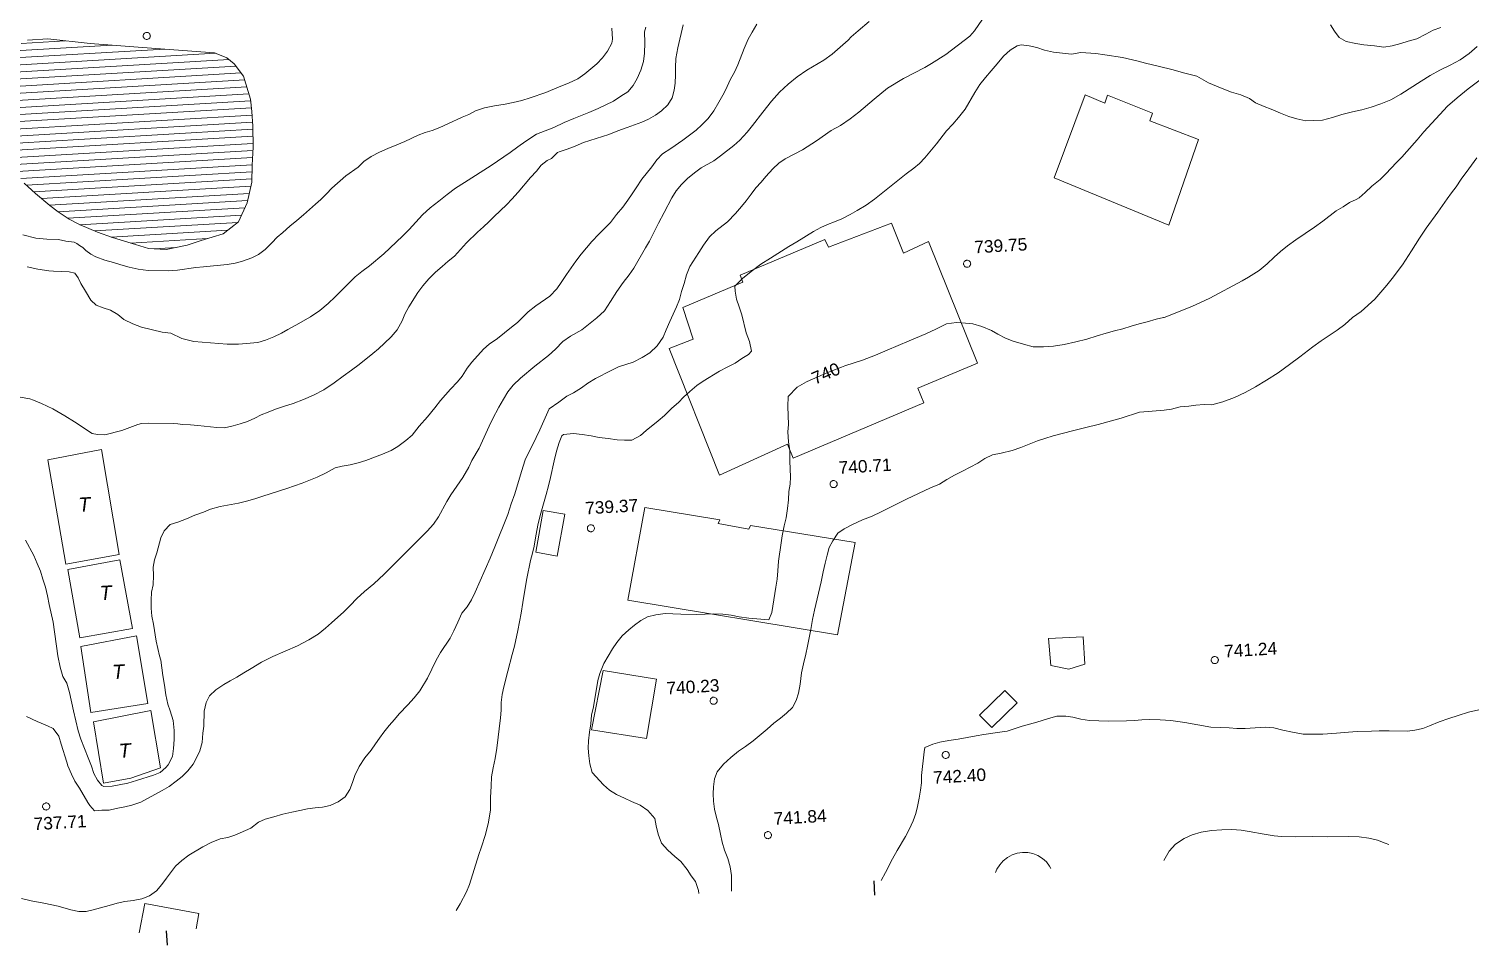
# Model space of a CAD drawing. Header units: metres. Extents: x 329311 to 330425, y 7396637 to 7397287.
# Drawn here: x 329525.1 to 329728.3, y 7396648.6 to 7396777.7 of the extents above; entities that cross this region are included whole.
import ezdxf
from ezdxf.enums import TextEntityAlignment as Align

# ---------------------------------------------------------------- set-up
doc = ezdxf.new("R2010")
doc.units = ezdxf.units.M
doc.layers.get('0').update_dxf_attribs({"lineweight": 18})
for name, color, linetype, lineweight in [('216_EDIF_NOTAVEL', 9, 'Continuous', 18), ('332_LAGO_AFINS_PERENE', 5, 'Continuous', 18), ('336_LAGO_AFINS_TOP', 5, 'Continuous', 18), ('600_CURVA_MESTRA', 9, 'Continuous', 18), ('602_CURVA_MESTRA_TOP', 9, 'Continuous', 18), ('604_CURVA_INTERM', 9, 'Continuous', 18), ('606_PTO_COTADO', 9, 'Continuous', 18), ('624_SEGM_CURVA_MESTRA', 14, 'Continuous', 18)]:
    doc.layers.add(name, color=color, linetype=linetype, lineweight=lineweight)
doc.layers.add('910_COORD_UTM_COR_ALEGRE', color=7, linetype='Continuous')
doc.styles.add('Style-Arial', font='arial.ttf', dxfattribs={"height": 2})
doc.styles.add('Style-Arial-I', font='', dxfattribs={"height": 7.5})
doc.styles.get('Style-Arial-I').set_extended_font_data('Arial', italic=True)

# ---------------------------------------------------------------- blocks, each defined once
blk = doc.blocks.new('SP09')
at = {"color": 0, "linetype": 'Continuous'}
blk.add_lwpolyline([(-0.03, -0.51), (-0.14, -0.49), (-0.24, -0.46), (-0.31, -0.42), (-0.35, -0.39), (-0.42, -0.31), (-0.47, -0.24), (-0.51, -0.15), (-0.52, -0.09), (-0.52, 0.03), (-0.51, 0.11), (-0.48, 0.2), (-0.44, 0.27), (-0.4, 0.33), (-0.32, 0.39), (-0.23, 0.44), (-0.15, 0.48), (-0.1, 0.48), (-0.03, 0.48), (0.08, 0.48), (0.19, 0.44), (0.27, 0.4), (0.35, 0.32), (0.41, 0.23), (0.46, 0.11), (0.48, 0.03), (0.48, -0.03), (0.47, -0.08), (0.44, -0.21), (0.38, -0.3), (0.31, -0.38), (0.23, -0.44), (0.1, -0.49), (0.02, -0.51)], close=True, dxfattribs=at)

msp = doc.modelspace()

# ---------------------------------------------------------------- hatches: boundary and pattern name
at = {"layer": '332_LAGO_AFINS_PERENE'}
h = msp.add_hatch(dxfattribs=at)
h.set_pattern_fill('LINE', color=256, scale=8, angle=3.37786, style=0)
h.set_pattern_definition([(3.37785566, (436414.5209, -6582.2946), (-0.0589205578, 0.99826267478), [])])
h.paths.add_polyline_path([(329556.692, 7396761.053), (329556.676, 7396764.02), (329556.517, 7396766.1), (329556.317, 7396767.852), (329555.368, 7396771.065), (329554.055, 7396772.827), (329553.004, 7396773.675), (329551.27, 7396774.368), (329542.997, 7396774.986), (329533.722, 7396775.681), (329527.758, 7396776.338), (329524.897, 7396776.124), (329522.813, 7396775.122), (329521.338, 7396773.505), (329520.438, 7396772.245), (329520.148, 7396770.464), (329520.56, 7396768.523), (329521.339, 7396766.758), (329522.986, 7396764.564), (329523.466, 7396761.777), (329523.169, 7396758.302), (329523.688, 7396756.988), (329524.451, 7396756.001), (329526.039, 7396754.534), (329528.052, 7396752.854), (329529.223, 7396751.955), (329530.781, 7396750.928), (329532.135, 7396750.194), (329532.343, 7396750.103), (329534.773, 7396749.086), (329536.885, 7396748.325), (329540.139, 7396747.344), (329541.974, 7396746.797), (329544.435, 7396746.653), (329547.424, 7396747.247), (329549.388, 7396747.932), (329552.467, 7396748.869), (329554.647, 7396750.541), (329555.851, 7396753.243), (329556.517, 7396756.149), (329556.567, 7396758.547)])

# ---------------------------------------------------------------- linework, layer by layer
at = {"layer": '216_EDIF_NOTAVEL'}
for points in [[(329674.015, 7396768.421), (329669.645, 7396756.759), (329685.816, 7396750.062), (329689.967, 7396762.126), (329683.139, 7396764.765), (329683.519, 7396765.869), (329677.178, 7396768.4), (329676.786, 7396767.289)], [(329646.694, 7396750.359), (329637.84, 7396746.991), (329637.322, 7396748.07), (329625.378, 7396743.029), (329625.744, 7396742.053), (329617.268, 7396738.458), (329618.768, 7396734.009), (329615.358, 7396732.7), (329622.475, 7396714.842), (329632.028, 7396719.212), (329632.861, 7396717.257), (329651.287, 7396725.059), (329650.399, 7396727.096), (329658.842, 7396730.622), (329651.918, 7396747.751), (329648.392, 7396746.14)], [(329597.606, 7396709.879), (329600.637, 7396709.339), (329599.586, 7396703.443), (329596.555, 7396703.983)], [(329611.925, 7396710.299), (329609.523, 7396697.243), (329639.085, 7396692.358), (329641.606, 7396705.369), (329626.809, 7396707.759), (329626.594, 7396707.254), (329622.284, 7396708.037), (329622.498, 7396708.541)], [(329668.824, 7396691.832), (329673.718, 7396692.08), (329673.968, 7396688.215), (329671.719, 7396687.481), (329669.156, 7396688.036)], [(329606.075, 7396687.331), (329613.553, 7396686.074), (329612.159, 7396677.748), (329604.399, 7396678.959)], [(329662.687, 7396684.512), (329659.128, 7396681.044), (329660.839, 7396679.288), (329664.398, 7396682.756)]]:
    msp.add_lwpolyline(points, close=True, dxfattribs=at)
for points in [[(329661.39, 7396658.87), (329661.566, 7396659.314), (329661.959, 7396659.952), (329662.457, 7396660.513), (329663.045, 7396660.978), (329663.704, 7396661.334), (329664.416, 7396661.571), (329665.157, 7396661.68)], [(329665.157, 7396661.68), (329665.906, 7396661.659), (329666.641, 7396661.508), (329667.338, 7396661.232), (329667.976, 7396660.839), (329668.536, 7396660.341), (329669.002, 7396659.753), (329669.181, 7396659.421)], [(329541.445, 7396654.498), (329540.66, 7396650.334)], [(329548.665, 7396650.9), (329549.072, 7396653.061), (329541.445, 7396654.498)]]:
    msp.add_lwpolyline(points, dxfattribs=at)
at = {"layer": '332_LAGO_AFINS_PERENE'}
msp.add_lwpolyline([(329524.451, 7396756.001), (329526.039, 7396754.534), (329528.052, 7396752.854), (329529.223, 7396751.955), (329530.781, 7396750.928), (329532.135, 7396750.194), (329532.343, 7396750.103), (329534.773, 7396749.086), (329536.885, 7396748.325), (329540.139, 7396747.344), (329541.974, 7396746.797), (329544.435, 7396746.653), (329547.424, 7396747.247), (329549.388, 7396747.932), (329552.467, 7396748.869), (329554.647, 7396750.541), (329555.851, 7396753.243), (329556.517, 7396756.149), (329556.567, 7396758.547), (329556.692, 7396761.053), (329556.676, 7396764.02), (329556.517, 7396766.1), (329556.317, 7396767.852), (329555.368, 7396771.065), (329554.055, 7396772.827), (329553.004, 7396773.675), (329551.27, 7396774.368), (329542.997, 7396774.986), (329533.722, 7396775.681), (329527.758, 7396776.338), (329524.897, 7396776.124)], dxfattribs=at)
msp.add_lwpolyline([(329524.451, 7396756.001), (329526.039, 7396754.534), (329528.052, 7396752.854), (329529.223, 7396751.955), (329530.781, 7396750.928), (329532.135, 7396750.194), (329532.343, 7396750.103), (329534.773, 7396749.086), (329536.885, 7396748.325), (329540.139, 7396747.344), (329541.974, 7396746.797), (329544.435, 7396746.653), (329547.424, 7396747.247), (329549.388, 7396747.932), (329552.467, 7396748.869), (329554.647, 7396750.541), (329555.851, 7396753.243), (329556.517, 7396756.149), (329556.567, 7396758.547), (329556.692, 7396761.053), (329556.676, 7396764.02), (329556.517, 7396766.1), (329556.317, 7396767.852), (329555.368, 7396771.065), (329554.055, 7396772.827), (329553.004, 7396773.675), (329551.27, 7396774.368), (329542.997, 7396774.986), (329533.722, 7396775.681), (329527.758, 7396776.338), (329524.897, 7396776.124)], dxfattribs=at)
for points in [[(329527.778, 7396716.996), (329530.317, 7396702.298), (329537.835, 7396703.669), (329535.324, 7396718.437)], [(329527.778, 7396716.996), (329530.317, 7396702.298), (329537.835, 7396703.669), (329535.324, 7396718.437)], [(329530.585, 7396701.557), (329532.268, 7396691.933), (329539.717, 7396693.229), (329537.939, 7396702.929)], [(329530.585, 7396701.557), (329532.268, 7396691.933), (329539.717, 7396693.229), (329537.939, 7396702.929)], [(329532.428, 7396690.702), (329533.843, 7396681.418), (329541.885, 7396682.672), (329540.266, 7396692.187)], [(329532.428, 7396690.702), (329533.843, 7396681.418), (329541.885, 7396682.672), (329540.266, 7396692.187)], [(329534.223, 7396680.1), (329542.304, 7396681.695), (329543.657, 7396673.622), (329539.456, 7396672.164), (329535.603, 7396671.438)], [(329534.223, 7396680.1), (329542.304, 7396681.695), (329543.657, 7396673.622), (329539.456, 7396672.164), (329535.603, 7396671.438)]]:
    msp.add_lwpolyline(points, close=True, dxfattribs=at)
at = {"layer": '600_CURVA_MESTRA'}
for points, elevation in [([(329617.357, 7396778.292), (329616.564, 7396775.085), (329616.309, 7396773.584), (329616.251, 7396772.283), (329616.258, 7396771.243), (329616.205, 7396770.108), (329616.074, 7396769.112), (329615.782, 7396768.04), (329615.184, 7396767.03), (329614.265, 7396766.172), (329613.422, 7396765.554), (329612.465, 7396765.008), (329611.526, 7396764.61), (329609.432, 7396763.817), (329608.118, 7396763.36), (329606.843, 7396762.868), (329603.287, 7396761.706), (329602.125, 7396761.215), (329601.004, 7396760.771), (329599.872, 7396760.408), (329599.639, 7396760.311), (329598.771, 7396759.487), (329598.14, 7396759.172), (329597.31, 7396758.51), (329596.641, 7396757.703), (329595.809, 7396756.787), (329594.071, 7396754.72), (329593.187, 7396753.731), (329592.471, 7396752.977), (329590.665, 7396751.265), (329589.951, 7396750.555), (329589.177, 7396749.816), (329588.34, 7396749.084), (329586.79, 7396747.596), (329585.093, 7396745.726), (329584.228, 7396744.983), (329583.344, 7396744.257), (329582.439, 7396743.46), (329581.476, 7396742.534), (329580.637, 7396741.542), (329579.947, 7396740.562), (329578.681, 7396738.55), (329578.116, 7396737.532), (329577.724, 7396736.599), (329577.001, 7396735.309), (329576.163, 7396734.339), (329575.229, 7396733.446), (329574.376, 7396732.669), (329573.563, 7396731.993), (329571.647, 7396730.451), (329570.58, 7396729.648), (329569.391, 7396728.799), (329568.117, 7396727.842), (329566.665, 7396726.869), (329565.201, 7396726.139), (329563.805, 7396725.502), (329562.356, 7396724.94), (329561.001, 7396724.541), (329559.877, 7396724.154), (329558.813, 7396723.734), (329557.86, 7396723.323), (329556.959, 7396722.855), (329555.936, 7396722.41), (329554.9, 7396722.071), (329553.917, 7396721.773), (329552.656, 7396721.532), (329551.577, 7396721.549), (329548.934, 7396721.848), (329547.878, 7396721.927), (329546.736, 7396721.986), (329546.111, 7396722.092), (329545.479, 7396722.119), (329541.949, 7396722.191), (329540.952, 7396722.103), (329540.459, 7396721.963), (329538.194, 7396721.138), (329535.796, 7396720.526), (329534.771, 7396720.576), (329534.011, 7396720.721), (329531.511, 7396722.357), (329530.169, 7396723.199), (329528.487, 7396724.192), (329526.881, 7396724.938), (329525.75, 7396725.423), (329525.24, 7396725.583), (329523.863, 7396725.832)], 735), ([(329640.137, 7396730.233), (329642.609, 7396731.056), (329644.453, 7396731.763), (329646.115, 7396732.441), (329649.182, 7396733.789), (329651.568, 7396734.769), (329652.946, 7396735.435), (329654.46, 7396736.192), (329655.869, 7396736.337), (329657.124, 7396736.277), (329658.188, 7396736.178), (329659.448, 7396735.771), (329660.816, 7396735.219), (329661.683, 7396734.72), (329662.754, 7396734.161), (329663.868, 7396733.747), (329665.291, 7396733.287), (329666.7, 7396732.932), (329668.13, 7396732.926), (329669.528, 7396733.034), (329671.045, 7396733.278), (329672.699, 7396733.643), (329674.252, 7396734.018), (329675.687, 7396734.478), (329676.975, 7396734.849), (329678.161, 7396735.162), (329679.324, 7396735.442), (329680.499, 7396735.823), (329681.634, 7396736.151), (329682.74, 7396736.445), (329684.007, 7396736.839), (329685.059, 7396737.076), (329685.137, 7396737.076), (329689.052, 7396738.627), (329691.568, 7396739.792), (329696.136, 7396742.207), (329697.028, 7396742.731), (329698.544, 7396743.686), (329699.665, 7396744.635), (329700.641, 7396745.576), (329701.551, 7396746.352), (329702.555, 7396747.17), (329703.708, 7396747.999), (329706.319, 7396749.797), (329707.508, 7396750.642), (329709.375, 7396752.074), (329710.374, 7396752.669), (329711.279, 7396753.264), (329712.204, 7396753.679), (329712.634, 7396753.941), (329713.485, 7396754.669), (329714.418, 7396755.547), (329715.584, 7396756.528), (329716.385, 7396757.299), (329717.888, 7396758.908), (329718.628, 7396759.662), (329719.341, 7396760.433), (329720.817, 7396762.1), (329721.773, 7396763.221), (329724.026, 7396765.691), (329725.099, 7396766.827), (329726.462, 7396768.017), (329727.998, 7396769.279), (329729.671, 7396770.532)], 740), ([(329619.526, 7396655.91), (329619.491, 7396656.322), (329619.058, 7396657.564), (329618.476, 7396658.395), (329617.916, 7396659.293), (329617.027, 7396660.381), (329616.149, 7396661.105), (329615.178, 7396661.996), (329614.28, 7396662.987), (329613.8, 7396664.269), (329613.512, 7396665.423), (329613.338, 7396666.466), (329612.375, 7396667.583), (329611.25, 7396668.356), (329610.032, 7396668.872), (329609.044, 7396669.319), (329607.957, 7396669.839), (329606.931, 7396670.463), (329606.113, 7396671.182), (329604.501, 7396672.931), (329604.168, 7396674.181), (329604.026, 7396675.267), (329603.951, 7396676.365), (329603.991, 7396677.393), (329604.139, 7396678.642), (329604.323, 7396679.803), (329604.399, 7396681.006), (329604.68, 7396682.2), (329605.318, 7396685.902), (329605.608, 7396686.884), (329606.147, 7396688.307), (329607.359, 7396690.39), (329607.966, 7396691.28), (329608.752, 7396692.183), (329609.67, 7396693.05), (329610.481, 7396693.708), (329611.368, 7396694.359), (329612.296, 7396694.87), (329613.489, 7396695.177), (329614.815, 7396695.338), (329615.857, 7396695.321), (329617.025, 7396695.24), (329619.278, 7396695.193), (329620.451, 7396695.267), (329621.625, 7396695.309), (329622.931, 7396695.26), (329624.084, 7396695.102), (329625.241, 7396694.873), (329626.588, 7396694.714), (329629.434, 7396694.454), (329629.831, 7396695.485), (329630.403, 7396699.036), (329630.576, 7396700.172), (329630.692, 7396701.35), (329630.797, 7396702.724), (329631.131, 7396705.301), (329631.301, 7396706.311), (329631.596, 7396707.725), (329631.846, 7396708.829), (329632.047, 7396710.132), (329632.183, 7396711.374), (329632.253, 7396712.552), (329632.439, 7396713.588), (329632.471, 7396714.607), (329632.409, 7396715.665), (329632.361, 7396716.862), (329632.351, 7396718.258), (329632.178, 7396719.539), (329632.099, 7396720.943), (329632.166, 7396721.983), (329632.077, 7396724.499), (329632.14, 7396725.92), (329633.391, 7396727.229), (329634.738, 7396728.014), (329634.793, 7396728.037)], 740)]:
    msp.add_lwpolyline(points, dxfattribs=dict(at, elevation=elevation))
at = {"layer": '604_CURVA_INTERM', "flags": 128}
for points, elevation in [([(329659.514, 7396779.128), (329658.426, 7396777.452), (329657.748, 7396776.689), (329654.349, 7396774.118), (329652.328, 7396772.848), (329651.391, 7396772.312), (329648.403, 7396770.735), (329646.164, 7396769.36), (329644.266, 7396767.82), (329642.116, 7396765.984), (329640.9, 7396765.07), (329639.518, 7396764.136), (329638.199, 7396763.433), (329636.155, 7396761.967), (329634.181, 7396760.684), (329631.728, 7396759.405), (329630.837, 7396758.801), (329629.973, 7396758.004), (329628.993, 7396756.936), (329628.325, 7396756.151), (329627.593, 7396755.324), (329626.905, 7396754.434), (329626.227, 7396753.514), (329625.558, 7396752.708), (329624.69, 7396751.723), (329623.575, 7396750.525), (329621.929, 7396749.264), (329621.053, 7396748.426), (329620.198, 7396747.267), (329619.542, 7396746.217), (329618.261, 7396744.241), (329617.828, 7396743.098), (329617.476, 7396741.874), (329617.116, 7396740.722), (329616.825, 7396739.609), (329616.39, 7396738.544), (329615.439, 7396736.506), (329614.956, 7396735.319), (329614.496, 7396734.287), (329613.682, 7396733.053), (329612.637, 7396732.08), (329611.541, 7396731.419), (329610.282, 7396730.786), (329608.238, 7396730.1), (329607.182, 7396729.602), (329604.965, 7396728.47), (329603.873, 7396727.8), (329603.022, 7396727.167), (329601.859, 7396726.423), (329600.917, 7396725.956), (329599.801, 7396725.149), (329598.422, 7396724.207), (329597.137, 7396721.21), (329596.103, 7396719.074), (329595.525, 7396717.986), (329595.076, 7396717.009), (329594.542, 7396715.348), (329593.6, 7396712.22), (329593.096, 7396710.818), (329592.626, 7396709.293), (329590.783, 7396704.755), (329590.143, 7396703.126), (329588.014, 7396698.344), (329587.485, 7396697.26), (329586.87, 7396696.285), (329586.123, 7396695.4), (329585.58, 7396694.136), (329585.007, 7396692.905), (329584.491, 7396691.868), (329583.128, 7396689.858), (329582.529, 7396688.794), (329581.269, 7396686.218), (329580.194, 7396684.456), (329579.43, 7396683.457), (329578.534, 7396682.467), (329577.277, 7396681.199), (329576.648, 7396680.411), (329575.876, 7396679.565), (329575.134, 7396678.646), (329574.516, 7396677.803), (329573.979, 7396676.959), (329573.354, 7396676.068), (329572.467, 7396675.001), (329571.636, 7396673.787), (329571.054, 7396672.539), (329570.715, 7396671.526), (329570.35, 7396670.557), (329569.662, 7396669.511), (329568.708, 7396668.792), (329567.579, 7396668.305), (329566.487, 7396668.042), (329565.456, 7396667.954), (329564.391, 7396667.825), (329563.292, 7396667.609), (329562.162, 7396667.344), (329560.898, 7396667.071), (329559.617, 7396666.691), (329558.417, 7396666.357), (329557.453, 7396665.926), (329556.385, 7396665.095), (329554.12, 7396664.103), (329553.142, 7396663.784), (329552.072, 7396663.589), (329550.784, 7396663.098), (329549.612, 7396662.479), (329547.645, 7396661.284), (329546.65, 7396660.559), (329545.781, 7396659.756), (329544.485, 7396658.049), (329543.856, 7396657.18), (329543.088, 7396656.284), (329542.103, 7396655.55), (329540.998, 7396655.124), (329539.81, 7396654.92), (329538.629, 7396654.757), (329537.565, 7396654.528), (329536.436, 7396654.21), (329535.191, 7396653.892), (329534.17, 7396653.591), (329533.169, 7396653.367), (329532.147, 7396653.363), (329531.013, 7396653.568), (329529.227, 7396654.124), (329527.19, 7396654.524), (329525.418, 7396654.84), (329524.077, 7396655.162)], 738), ([(329643.535, 7396778.775), (329641.997, 7396777.465), (329641.035, 7396776.614), (329640.58, 7396776.144), (329639.457, 7396775.141), (329638.324, 7396774.158), (329637.173, 7396773.325), (329634.759, 7396771.928), (329633.416, 7396770.986), (329632.128, 7396769.967), (329630.919, 7396768.828), (329629.784, 7396767.533), (329628.566, 7396766.018), (329627.122, 7396764.11), (329626.36, 7396763.175), (329625.314, 7396762.071), (329624.458, 7396761.31), (329622.582, 7396759.842), (329621.639, 7396759.156), (329619.873, 7396758.134), (329618.917, 7396757.447), (329617.968, 7396756.673), (329617.084, 7396755.826), (329616.358, 7396754.912), (329615.751, 7396753.933), (329614.668, 7396751.877), (329613.867, 7396750.354), (329612.588, 7396747.798), (329612.03, 7396746.898), (329610.395, 7396743.995), (329609.713, 7396743.085), (329608.872, 7396742.01), (329607.97, 7396740.748), (329607.079, 7396739.295), (329606.225, 7396738.015), (329605.151, 7396737.034), (329603.037, 7396735.316), (329601.437, 7396734.42), (329600.372, 7396733.681), (329599.314, 7396732.576), (329598.354, 7396731.701), (329596.421, 7396730.194), (329594.391, 7396728.532), (329593.383, 7396727.547), (329592.633, 7396726.578), (329592.005, 7396725.575), (329591.332, 7396724.425), (329590.465, 7396722.749), (329589.982, 7396721.738), (329588.554, 7396718.629), (329587.562, 7396716.891), (329587.099, 7396715.991), (329586.271, 7396714.532), (329584.569, 7396712.094), (329584.007, 7396711.14), (329582.865, 7396708.961), (329582.154, 7396707.936), (329581.254, 7396706.974), (329576.975, 7396702.698), (329575.183, 7396700.901), (329573.727, 7396699.55), (329572.387, 7396698.448), (329571.307, 7396697.461), (329570.38, 7396696.475), (329569.476, 7396695.564), (329567.759, 7396694.017), (329566.92, 7396693.283), (329565.873, 7396692.441), (329564.564, 7396691.621), (329562.983, 7396690.795), (329559.48, 7396689.274), (329557.91, 7396688.508), (329556.454, 7396687.611), (329555.383, 7396686.993), (329554.393, 7396686.354), (329553.475, 7396685.873), (329552.584, 7396685.357), (329551.454, 7396684.569), (329550.57, 7396683.734), (329550.082, 7396682.82), (329549.814, 7396681.579), (329549.774, 7396679.478), (329549.616, 7396678.467), (329549.506, 7396677.166), (329549.2, 7396676.009), (329548.792, 7396675.08), (329548.26, 7396674.093), (329547.496, 7396673.155), (329546.686, 7396672.401), (329545.867, 7396671.724), (329544.856, 7396670.946), (329543.906, 7396670.387), (329540.866, 7396668.742), (329539.608, 7396668.332), (329538.631, 7396668.082), (329537.39, 7396667.888), (329536.404, 7396667.63), (329535.391, 7396667.65), (329534.356, 7396667.529), (329533.671, 7396668.27), (329533.425, 7396668.716), (329532.235, 7396670.72), (329531.574, 7396671.732), (329531.094, 7396672.726), (329530.605, 7396673.889), (329530.435, 7396674.39), (329529.663, 7396676.949), (329529.337, 7396678.052), (329528.522, 7396679.135), (329527.718, 7396679.529), (329526.261, 7396680.114), (329524.756, 7396680.827)], 737), ([(329607.28, 7396777.835), (329607.364, 7396776.285), (329607.257, 7396775.721), (329606.655, 7396774.604), (329605.979, 7396773.672), (329605.173, 7396772.828), (329604.295, 7396772.117), (329603.455, 7396771.39), (329602.48, 7396770.709), (329601.184, 7396770.081), (329599.842, 7396769.551), (329597.964, 7396768.769), (329595.755, 7396768.003), (329594.587, 7396767.634), (329593.374, 7396767.349), (329592.231, 7396767.104), (329590.725, 7396766.878), (329589.348, 7396766.6), (329588.079, 7396766.188), (329587.128, 7396765.691), (329586.169, 7396765.294), (329584.145, 7396764.363), (329583.035, 7396763.851), (329581.968, 7396763.429), (329580.961, 7396763.12), (329579.968, 7396762.758), (329578.113, 7396761.874), (329576.964, 7396761.377), (329575.696, 7396760.878), (329574.515, 7396760.344), (329573.339, 7396759.736), (329572.334, 7396759.046), (329571.5, 7396758.244), (329569.788, 7396757.01), (329567.795, 7396755.271), (329567.045, 7396754.478), (329566.244, 7396753.701), (329565.49, 7396753.04), (329564.655, 7396752.262), (329563.828, 7396751.536), (329562.848, 7396750.754), (329561.867, 7396749.938), (329560.911, 7396749.06), (329560.119, 7396748.362), (329559.351, 7396747.568), (329558.421, 7396746.661), (329557.469, 7396745.931), (329556.505, 7396745.468), (329555.197, 7396744.997), (329554.181, 7396744.724), (329553.051, 7396744.515), (329549.703, 7396744.182), (329548.652, 7396744.127), (329546.045, 7396743.754), (329544.744, 7396743.638), (329541.928, 7396743.701), (329540.513, 7396743.894), (329539.249, 7396744.155), (329538.056, 7396744.478), (329537.005, 7396744.796), (329535.796, 7396745.121), (329534.545, 7396745.622), (329533.846, 7396745.985), (329533.105, 7396746.523), (329532.681, 7396746.917), (329532.226, 7396747.217), (329531.845, 7396747.504), (329531.469, 7396747.678), (329530.328, 7396747.831), (329529.262, 7396748.059), (329527.608, 7396748.091), (329526.579, 7396748.211), (329526.056, 7396748.25), (329524.265, 7396748.716)], 733), ([(329627.704, 7396778.387), (329627.061, 7396777.285), (329626.501, 7396776.278), (329625.917, 7396774.961), (329625.065, 7396772.655), (329624.555, 7396771.658), (329623.994, 7396770.663), (329623.531, 7396769.633), (329623.093, 7396768.714), (329622.356, 7396767.431), (329621.663, 7396766.175), (329620.844, 7396765.115), (329619.953, 7396764.193), (329619.145, 7396763.478), (329618.247, 7396762.777), (329617.276, 7396762.057), (329615.581, 7396760.861), (329614.441, 7396760.104), (329613.638, 7396759.29), (329612.919, 7396758.282), (329611.508, 7396756.535), (329610.702, 7396755.345), (329610.136, 7396754.474), (329609.532, 7396753.607), (329608.811, 7396752.624), (329607.959, 7396751.584), (329607.108, 7396750.469), (329606.361, 7396749.7), (329605.432, 7396748.82), (329604.473, 7396747.791), (329602.961, 7396745.967), (329602.218, 7396745.02), (329600.873, 7396743.099), (329600.147, 7396741.981), (329599.522, 7396741.102), (329598.531, 7396740.077), (329596.572, 7396738.729), (329595.465, 7396737.845), (329593.998, 7396736.366), (329593.121, 7396735.71), (329592.159, 7396734.887), (329591.182, 7396734.088), (329589.995, 7396733.301), (329589.204, 7396732.583), (329587.545, 7396730.751), (329586.889, 7396729.91), (329586.195, 7396728.817), (329585.51, 7396727.978), (329584.517, 7396726.942), (329583.106, 7396725.364), (329582.318, 7396724.31), (329581.285, 7396723.065), (329580.105, 7396721.737), (329579.141, 7396720.491), (329578.245, 7396719.705), (329577.112, 7396718.9), (329576.147, 7396718.331), (329574.964, 7396717.814), (329572.617, 7396716.903), (329571.534, 7396716.598), (329570.39, 7396716.316), (329569.281, 7396716.102), (329568.287, 7396715.86), (329567.009, 7396715.163), (329565.739, 7396714.552), (329563.617, 7396713.699), (329562.557, 7396713.339), (329561.462, 7396712.942), (329558.068, 7396711.893), (329556.937, 7396711.521), (329555.789, 7396711.17), (329554.628, 7396710.91), (329552.08, 7396710.446), (329550.718, 7396710.063), (329549.698, 7396709.621), (329548.514, 7396709.204), (329547.3, 7396708.705), (329546.089, 7396708.239), (329545.018, 7396707.903), (329544.156, 7396707.015), (329543.709, 7396706.025), (329543.125, 7396703.885), (329542.801, 7396702.931), (329542.612, 7396701.888), (329542.678, 7396700.707), (329542.605, 7396699.37), (329542.385, 7396698.357), (329542.341, 7396697.23), (329542.346, 7396696.096), (329542.451, 7396694.99), (329542.647, 7396693.847), (329543.02, 7396691.439), (329543.511, 7396689.364), (329543.678, 7396688.761), (329543.833, 7396687.679), (329543.959, 7396686.604), (329544.202, 7396685.231), (329544.405, 7396683.892), (329544.701, 7396682.594), (329545.033, 7396681.623), (329545.425, 7396680.273), (329545.569, 7396678.849), (329545.572, 7396677.607), (329545.486, 7396676.34), (329545.363, 7396675.201), (329544.713, 7396674.001), (329544.413, 7396673.652), (329543.614, 7396672.934), (329542.673, 7396672.578), (329540.274, 7396671.815), (329539.033, 7396671.451), (329536.816, 7396671), (329535.677, 7396670.953), (329535.398, 7396671.087), (329534.752, 7396671.86), (329534.276, 7396672.783), (329533.934, 7396673.825), (329533.454, 7396675.009), (329532.957, 7396676.302), (329532.398, 7396677.631), (329532.037, 7396678.822), (329531.369, 7396681.648), (329530.837, 7396684.211), (329530.429, 7396685.519), (329529.891, 7396686.489), (329529.495, 7396687.778), (329529.198, 7396689.403), (329528.497, 7396694.15), (329527.961, 7396696.623), (329527.728, 7396697.851), (329527.417, 7396699.055), (329527.079, 7396700.197), (329526.713, 7396701.307), (329526.277, 7396702.404), (329525.772, 7396703.506), (329524.622, 7396705.662)], 736), ([(329612.066, 7396777.972), (329611.902, 7396777.303), (329611.935, 7396775.759), (329611.866, 7396774.322), (329611.737, 7396773.135), (329611.378, 7396771.926), (329610.865, 7396770.732), (329610.303, 7396769.777), (329609.531, 7396768.884), (329608.56, 7396768.235), (329607.511, 7396767.563), (329605.335, 7396766.535), (329604.017, 7396765.954), (329601.902, 7396765.116), (329600.561, 7396764.536), (329599.107, 7396763.85), (329596.651, 7396762.899), (329595.169, 7396761.933), (329594.04, 7396761.132), (329592.935, 7396760.292), (329590.282, 7396758.462), (329586.529, 7396756.068), (329585.239, 7396755.27), (329584.057, 7396754.38), (329582.881, 7396753.444), (329581.67, 7396752.52), (329580.569, 7396751.508), (329578.718, 7396749.486), (329577.791, 7396748.528), (329575.157, 7396746.013), (329573.107, 7396744.329), (329572.049, 7396743.531), (329571.109, 7396742.788), (329570.173, 7396741.873), (329569.23, 7396740.895), (329568.279, 7396739.97), (329567.277, 7396739.047), (329566.105, 7396738.067), (329564.796, 7396737.158), (329562.723, 7396735.983), (329561.584, 7396735.388), (329560.73, 7396734.834), (329559.618, 7396734.331), (329558.46, 7396733.863), (329557.355, 7396733.559), (329554.627, 7396733.284), (329553.033, 7396733.306), (329548.327, 7396733.669), (329546.673, 7396734.109), (329545.117, 7396734.861), (329543.886, 7396735.014), (329540.971, 7396735.715), (329539.736, 7396736.174), (329538.475, 7396736.795), (329537.64, 7396737.477), (329536.581, 7396738.088), (329535.587, 7396738.423), (329534.563, 7396738.823), (329533.81, 7396739.527), (329533.067, 7396740.752), (329532.44, 7396741.86), (329532.055, 7396742.633), (329531.566, 7396743.316), (329530.794, 7396743.491), (329529.638, 7396743.563), (329528.584, 7396743.601), (329527.93, 7396743.653), (329526.375, 7396743.861), (329524.831, 7396744.211)], 734), ([(329724.129, 7396777.945), (329723.046, 7396777.577), (329722.051, 7396777), (329720.763, 7396776.312), (329719.553, 7396776), (329718.512, 7396775.695), (329717.297, 7396775.364), (329716.118, 7396775.182), (329714.811, 7396775.361), (329713.297, 7396775.466), (329712.158, 7396775.664), (329710.792, 7396775.963), (329709.793, 7396776.5), (329709.136, 7396777.394), (329708.617, 7396778.316)], 738), ([(329729.266, 7396775.27), (329728.127, 7396774.274), (329726.861, 7396773.369), (329725.471, 7396772.623), (329724.02, 7396771.922), (329722.642, 7396771.143), (329721.363, 7396770.371), (329718.527, 7396768.531), (329717.087, 7396767.734), (329715.693, 7396767.167), (329714.337, 7396766.699), (329713.027, 7396766.338), (329711.675, 7396766.025), (329710.169, 7396765.652), (329708.866, 7396765.233), (329707.473, 7396764.891), (329706.139, 7396764.801), (329705.123, 7396764.763), (329703.826, 7396765.049), (329702.699, 7396765.404), (329701.524, 7396765.853), (329700.239, 7396766.437), (329699.226, 7396766.776), (329698.01, 7396767.318), (329697.193, 7396767.926), (329695.947, 7396768.434), (329694.657, 7396768.837), (329693.106, 7396769.45), (329691.373, 7396770.11), (329689.743, 7396771.059), (329688.059, 7396771.49), (329686.23, 7396772.011), (329684.48, 7396772.446), (329682.505, 7396772.912), (329681.496, 7396773.166), (329679.265, 7396773.693), (329676.768, 7396774.065), (329675.521, 7396774.267), (329673.415, 7396774.39), (329672.073, 7396774.156), (329669.53, 7396774.433), (329668.287, 7396774.748), (329667.207, 7396775.104), (329666.118, 7396775.34), (329664.967, 7396775.471), (329664.432, 7396775.342), (329663.428, 7396774.741), (329662.512, 7396773.897), (329661.597, 7396772.831), (329660.754, 7396771.814), (329659.948, 7396770.875), (329659.172, 7396769.882), (329658.443, 7396768.755), (329657.103, 7396766.418), (329656.152, 7396765.249), (329655.352, 7396764.323), (329654.436, 7396763.35), (329653.044, 7396761.558), (329651.392, 7396759.558), (329650.672, 7396758.773), (329649.866, 7396758.084), (329648.775, 7396757.308), (329647.58, 7396756.383), (329644.292, 7396753.737), (329643.138, 7396752.894), (329641.881, 7396752.121), (329640.897, 7396751.556), (329639.722, 7396750.974), (329638.657, 7396750.526), (329637.69, 7396750.145), (329636.75, 7396749.734), (329635.688, 7396749.161), (329633.357, 7396747.726), (329632.233, 7396747.06), (329629.668, 7396745.441), (329628.291, 7396744.561), (329626.914, 7396743.553), (329625.686, 7396742.563), (329624.636, 7396741.467), (329624.654, 7396740.777), (329624.859, 7396739.658), (329625.229, 7396738.584), (329625.604, 7396737.42), (329626.236, 7396734.921), (329626.704, 7396733.676), (329626.972, 7396732.312), (329626.555, 7396731.854), (329625.625, 7396731.285), (329624.683, 7396730.649), (329623.558, 7396730.083), (329622.474, 7396729.505), (329620.15, 7396728.104), (329619.271, 7396727.473), (329618.264, 7396726.625), (329617.403, 7396725.832), (329616.663, 7396725.071), (329615.751, 7396724.286), (329614.694, 7396723.237), (329613.802, 7396722.483), (329612.133, 7396721.127), (329611.304, 7396720.446), (329610.107, 7396719.796), (329609.054, 7396719.756), (329608.013, 7396719.845), (329606.743, 7396719.992), (329605.501, 7396720.172), (329604.348, 7396720.375), (329603.086, 7396720.572), (329601.893, 7396720.716), (329600.463, 7396720.581), (329600.208, 7396720.392), (329599.836, 7396719.43), (329599.489, 7396718.232), (329599.146, 7396716.862), (329598.641, 7396714.536), (329598.356, 7396713.337), (329598.025, 7396712.102), (329597.286, 7396709.511), (329596.9, 7396708.05), (329596.563, 7396706.307), (329596.311, 7396704.847), (329596.085, 7396703.871), (329595.804, 7396702.825), (329595.309, 7396700.294), (329595.104, 7396699.201), (329594.752, 7396696.878), (329594.505, 7396695.396), (329594.009, 7396692.958), (329593.537, 7396690.726), (329593.245, 7396689.585), (329592.602, 7396687.221), (329592.043, 7396685.023), (329591.826, 7396683.929), (329591.661, 7396682.801), (329591.667, 7396681.708), (329591.596, 7396680.628), (329591.061, 7396676.349), (329590.824, 7396674.899), (329590.549, 7396673.581), (329590.336, 7396672.309), (329590.254, 7396671.006), (329590.187, 7396669.428), (329590.162, 7396667.703), (329589.911, 7396665.946), (329589.46, 7396664.226), (329588.842, 7396662.346), (329588.507, 7396661.399), (329587.195, 7396657.17), (329586.797, 7396656.143), (329585.917, 7396654.418), (329585.334, 7396653.493)], 739), ([(329729.207, 7396759.586), (329728.09, 7396758.001), (329727.027, 7396756.545), (329726.299, 7396755.473), (329725.671, 7396754.619), (329725.02, 7396753.772), (329723.722, 7396751.901), (329722.089, 7396749.673), (329721.131, 7396748.225), (329720.031, 7396746.469), (329718.736, 7396744.492), (329717.3, 7396742.548), (329716.541, 7396741.596), (329714.823, 7396739.633), (329712.917, 7396737.906), (329711.713, 7396737.057), (329710.597, 7396736.081), (329709.531, 7396735.271), (329707.283, 7396733.774), (329706.125, 7396732.945), (329704.272, 7396731.503), (329702.823, 7396730.429), (329701.223, 7396729.282), (329699.58, 7396728.212), (329698.006, 7396727.298), (329696.586, 7396726.501), (329695.077, 7396725.804), (329693.42, 7396725.199), (329691.887, 7396724.772), (329690.802, 7396724.779), (329689.611, 7396724.697), (329688.616, 7396724.587), (329687.408, 7396724.491), (329686.193, 7396724.163), (329685.143, 7396724.001), (329682.897, 7396723.82), (329681.647, 7396723.702), (329679.093, 7396722.897), (329675.856, 7396721.992), (329674.094, 7396721.582), (329672.415, 7396721.141), (329670.746, 7396720.738), (329669.493, 7396720.379), (329668.345, 7396720.022), (329667.282, 7396719.669), (329664.935, 7396718.727), (329663.712, 7396718.336), (329662.156, 7396717.964), (329660.943, 7396717.692), (329659.847, 7396717.193), (329658.859, 7396716.542), (329656.713, 7396715.387), (329655.608, 7396714.837), (329654.503, 7396714.252), (329653.46, 7396713.591), (329652.208, 7396713.045), (329648.831, 7396711.483), (329647.783, 7396710.965), (329645.27, 7396709.667), (329643.968, 7396709.048), (329642.617, 7396708.529), (329641.195, 7396707.873), (329640.013, 7396707.279), (329639.15, 7396706.666), (329638.444, 7396705.6), (329637.921, 7396704.655), (329637.614, 7396703.57), (329637.372, 7396702.445), (329637.078, 7396701.214), (329636.774, 7396699.803), (329635.834, 7396695.812), (329635.556, 7396694.506), (329635.327, 7396693.083), (329634.876, 7396690.754), (329634.612, 7396689.598), (329634.281, 7396688.248), (329634.037, 7396686.986), (329633.831, 7396685.413), (329633.581, 7396684.133), (329633.26, 7396683.07), (329632.751, 7396682.104), (329631.921, 7396681.313), (329631.074, 7396680.603), (329630.131, 7396679.882), (329629.171, 7396679.03), (329628.325, 7396678.325), (329627.181, 7396677.414), (329626.113, 7396676.595), (329625.122, 7396675.927), (329624.072, 7396675.075), (329623.038, 7396674.124), (329622.105, 7396673.026), (329621.745, 7396672.035), (329621.611, 7396670.922), (329621.546, 7396669.915), (329621.609, 7396668.913), (329621.772, 7396667.783), (329622.033, 7396666.613), (329622.296, 7396665.604), (329622.619, 7396664.259), (329622.843, 7396663.115), (329623.182, 7396661.988), (329623.634, 7396660.811), (329623.962, 7396659.63), (329624.137, 7396658.407), (329624.158, 7396657.356), (329624.13, 7396656.236)], 741), ([(329729.491, 7396681.769), (329728.035, 7396681.457), (329726.597, 7396680.957), (329725.291, 7396680.57), (329723.917, 7396680.097), (329722.566, 7396679.522), (329721.602, 7396679.155), (329720.498, 7396678.889), (329719.385, 7396678.76), (329716.865, 7396678.816), (329715.451, 7396678.817), (329714.385, 7396678.764), (329712.356, 7396678.73), (329711.128, 7396678.629), (329709.459, 7396678.461), (329707.505, 7396678.339), (329704.757, 7396678.325), (329703.215, 7396678.609), (329701.872, 7396678.909), (329700.624, 7396679.231), (329699.398, 7396679.309), (329696.572, 7396679.13), (329695.389, 7396679.13), (329694.317, 7396679.232), (329693.116, 7396679.264), (329691.724, 7396679.351), (329688.042, 7396679.999), (329686.076, 7396680.282), (329684.559, 7396680.365), (329683.108, 7396680.404), (329681.975, 7396680.361), (329680.971, 7396680.271), (329679.843, 7396680.206), (329677.332, 7396680.192), (329675.958, 7396680.205), (329674.614, 7396680.267), (329673.417, 7396680.453), (329672.253, 7396680.745), (329671.262, 7396680.887), (329670.027, 7396680.88), (329668.852, 7396680.537), (329667.19, 7396680.02), (329665.141, 7396679.47), (329663.014, 7396678.767), (329661.981, 7396678.603), (329659.73, 7396678.29), (329658.631, 7396678.131), (329656.099, 7396677.659), (329654.782, 7396677.455), (329653.52, 7396677.215), (329652.51, 7396676.916), (329651.398, 7396676.444), (329651.292, 7396675.868), (329650.948, 7396672.54), (329650.918, 7396671.493), (329650.796, 7396670.444), (329650.602, 7396669.347), (329650.361, 7396668.168), (329650.121, 7396667.145), (329649.756, 7396666.124), (329649.216, 7396664.9), (329648.69, 7396663.908), (329647.521, 7396661.965), (329646.846, 7396660.753), (329645.868, 7396658.85), (329645.243, 7396657.729)], 742), ([(329685.109, 7396660.547), (329685.864, 7396661.86), (329686.755, 7396662.864), (329687.952, 7396663.652), (329689.074, 7396664.162), (329690.376, 7396664.518), (329691.823, 7396664.785), (329693.259, 7396664.851), (329694.686, 7396664.892), (329695.991, 7396664.833), (329697.129, 7396664.605), (329699.257, 7396664.247), (329700.646, 7396663.995), (329701.668, 7396663.901), (329703.705, 7396663.864), (329706.02, 7396663.914), (329708.181, 7396663.858), (329711.08, 7396663.899), (329712.649, 7396663.863), (329714.021, 7396663.678), (329715.203, 7396663.401), (329716.317, 7396662.962), (329716.805, 7396662.788)], 743)]:
    msp.add_lwpolyline(points, dxfattribs=dict(at, elevation=elevation))
at = {"layer": '624_SEGM_CURVA_MESTRA', "elevation": 740}
msp.add_lwpolyline([(329634.793, 7396728.037), (329637.81, 7396729.34), (329639.667, 7396730.077), (329640.137, 7396730.233)], dxfattribs=at)
at = {"layer": '910_COORD_UTM_COR_ALEGRE', "color": 253, "flags": 128}
for points in [[(329644.377, 7396655.662), (329644.259, 7396657.659)], [(329544.619, 7396648.609), (329544.501, 7396650.605)]]:
    msp.add_lwpolyline(points, dxfattribs=at)

# ---------------------------------------------------------------- block references
at = {"layer": '606_PTO_COTADO', "rotation": 3.377855659799661}
for p in [(329541.738, 7396776.752, 732.28), (329657.387, 7396744.647, 739.755), (329638.572, 7396713.597, 740.715), (329604.352, 7396707.367, 739.37), (329692.304, 7396688.796, 741.245), (329621.656, 7396683.064, 740.23), (329654.381, 7396675.426, 742.405), (329527.553, 7396668.166, 737.71), (329629.305, 7396664.127, 741.84)]:
    msp.add_blockref('SP09', p, dxfattribs=at)

# ---------------------------------------------------------------- texts
at = {"layer": '336_LAGO_AFINS_TOP', "style": 'Style-Arial-I'}
for p in [(329532.123, 7396709.668), (329535.125, 7396697.225), (329536.904, 7396686.1), (329537.814, 7396674.98)]:
    msp.add_text('T', height=2, rotation=3.37786, dxfattribs=at).set_placement(p)
at = {"layer": '602_CURVA_MESTRA_TOP', "style": 'Style-Arial'}
msp.add_text('740', height=1.75, rotation=23.35786, dxfattribs=at).set_placement((329637.445, 7396729.183), align=Align.MIDDLE_CENTER)
at = {"layer": '606_PTO_COTADO', "style": 'Style-Arial'}
for s, p in [('739.75', (329662.107, 7396747.192, 739.755)), ('740.71', (329642.983, 7396716.124, 740.715)), ('739.37', (329607.25, 7396710.406, 739.37)), ('741.24', (329697.332, 7396690.247, 741.245)), ('740.23', (329618.711, 7396685.031, 740.23)), ('742.40', (329656.302, 7396672.443, 742.405)), ('737.71', (329529.497, 7396665.9, 737.71)), ('741.84', (329633.819, 7396666.66, 741.84))]:
    msp.add_text(s, height=1.75, rotation=3.37786, dxfattribs=at).set_placement(p, align=Align.MIDDLE_CENTER)

doc.saveas('drawing.dxf')
